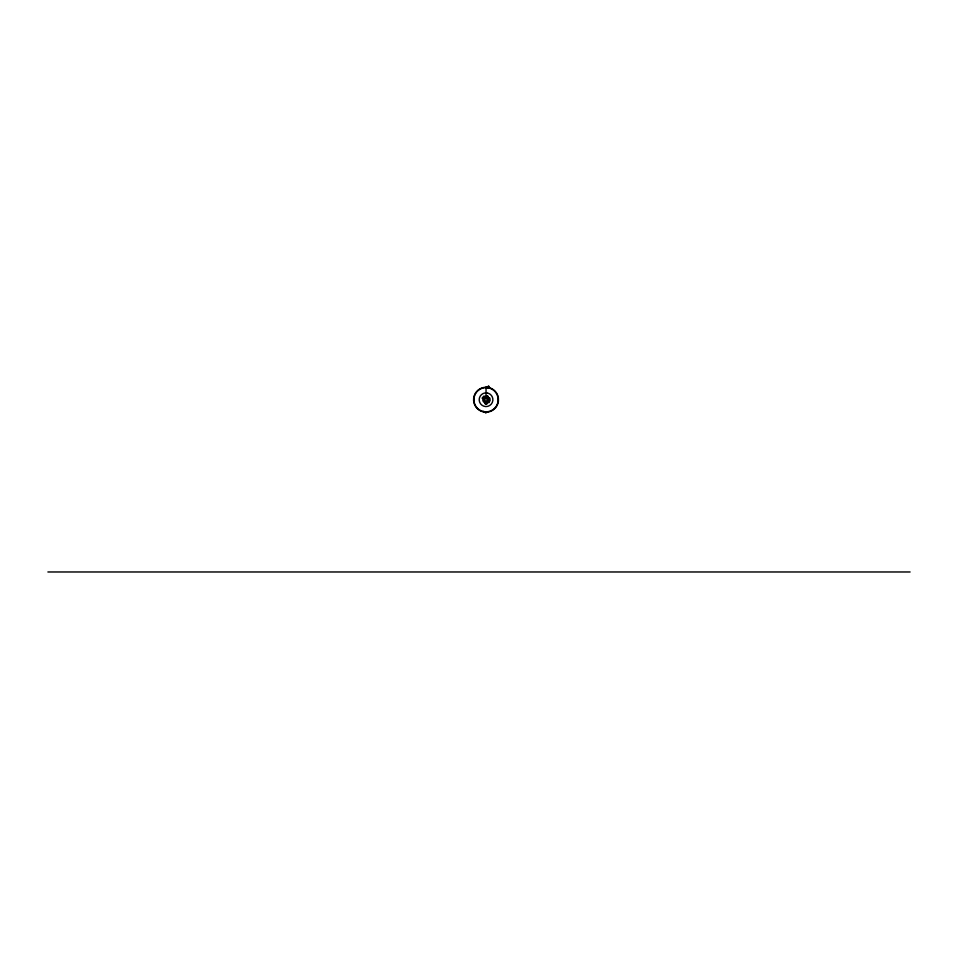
<?xml version="1.0" encoding="UTF-8"?>
<svg xmlns="http://www.w3.org/2000/svg" width="958" height="958" viewBox="0 0 958 958"><rect width="100%" height="100%" fill="white"/><g stroke="black" fill="none" stroke-linecap="round" stroke-linejoin="round"><path stroke-width="1.44" d="M487.275 396.337L488.101 396.672M487.766 401.402L489.37 399.618L487.838 399.726M483.407 411.305L483.778 412.263L484.413 411.557M485.395 412.359L484.269 412.239M486.484 412.323L485.85 413.03L485.167 412.419M487.035 387.343L488.604 386.026L489.191 386.733L488.137 387.619L487.55 386.912M486.904 387.655L488.484 386.373L488.556 387.499M485.251 403.725L486.029 403.546L486.017 400.995M486.592 403.605L487.215 403.486M485.131 403.366L487.167 403.114M485.191 403.677L486.604 403.438M487.371 403.498L485.371 403.773M485.957 403.797L486.784 403.749M47.9 571.974L910.1 571.974M488.352 396.959L486.592 396.001L488.053 396.756M487.311 395.929L488.233 396.432M486.041 396.504L489.023 398.432L489.263 400.097A3.245 3.245 0 0 1 485.946 402.971A3.245 3.245 0 0 1 482.796 399.917A3.245 3.245 0 0 1 485.574 396.504L486.413 396.492A3.245 3.245 0 0 1 489.023 398.432M489.73 397.929L490.065 398.947M489.299 387.631L487.646 387.631M486.041 386.793L486.041 399.726M490.125 400.013A4.119 4.119 0 0 1 489.897 401.067M489.418 402.025A4.119 4.119 0 0 1 488.7 402.827M482.137 398.348A4.119 4.119 0 0 1 482.616 397.39M483.335 396.588A4.119 4.119 0 0 1 484.233 396.001M487.49 387.331L484.233 387.379A12.466 12.466 0 0 0 473.587 400.456A12.466 12.466 0 0 0 485.682 412.191A12.466 12.466 0 0 0 498.423 401.163L498.376 397.905A12.466 12.466 0 0 0 487.49 387.331M487.442 387.667L484.281 387.715A12.131 12.131 0 0 0 473.923 400.432A12.131 12.131 0 0 0 485.694 411.856A12.131 12.131 0 0 0 498.088 401.127L498.052 397.965A12.131 12.131 0 0 0 487.442 387.667M486.832 392.924L485.047 392.948A6.85 6.85 0 0 0 479.204 400.121A6.85 6.85 0 0 0 485.85 406.563A6.85 6.85 0 0 0 492.843 400.516L492.819 398.732A6.85 6.85 0 0 0 486.832 392.924M486.245 397.929L485.778 397.929A1.808 1.808 0 0 0 484.233 399.833A1.808 1.808 0 0 0 485.993 401.522A1.808 1.808 0 0 0 487.838 399.929L487.826 399.462A1.808 1.808 0 0 0 486.245 397.929"/></g></svg>
